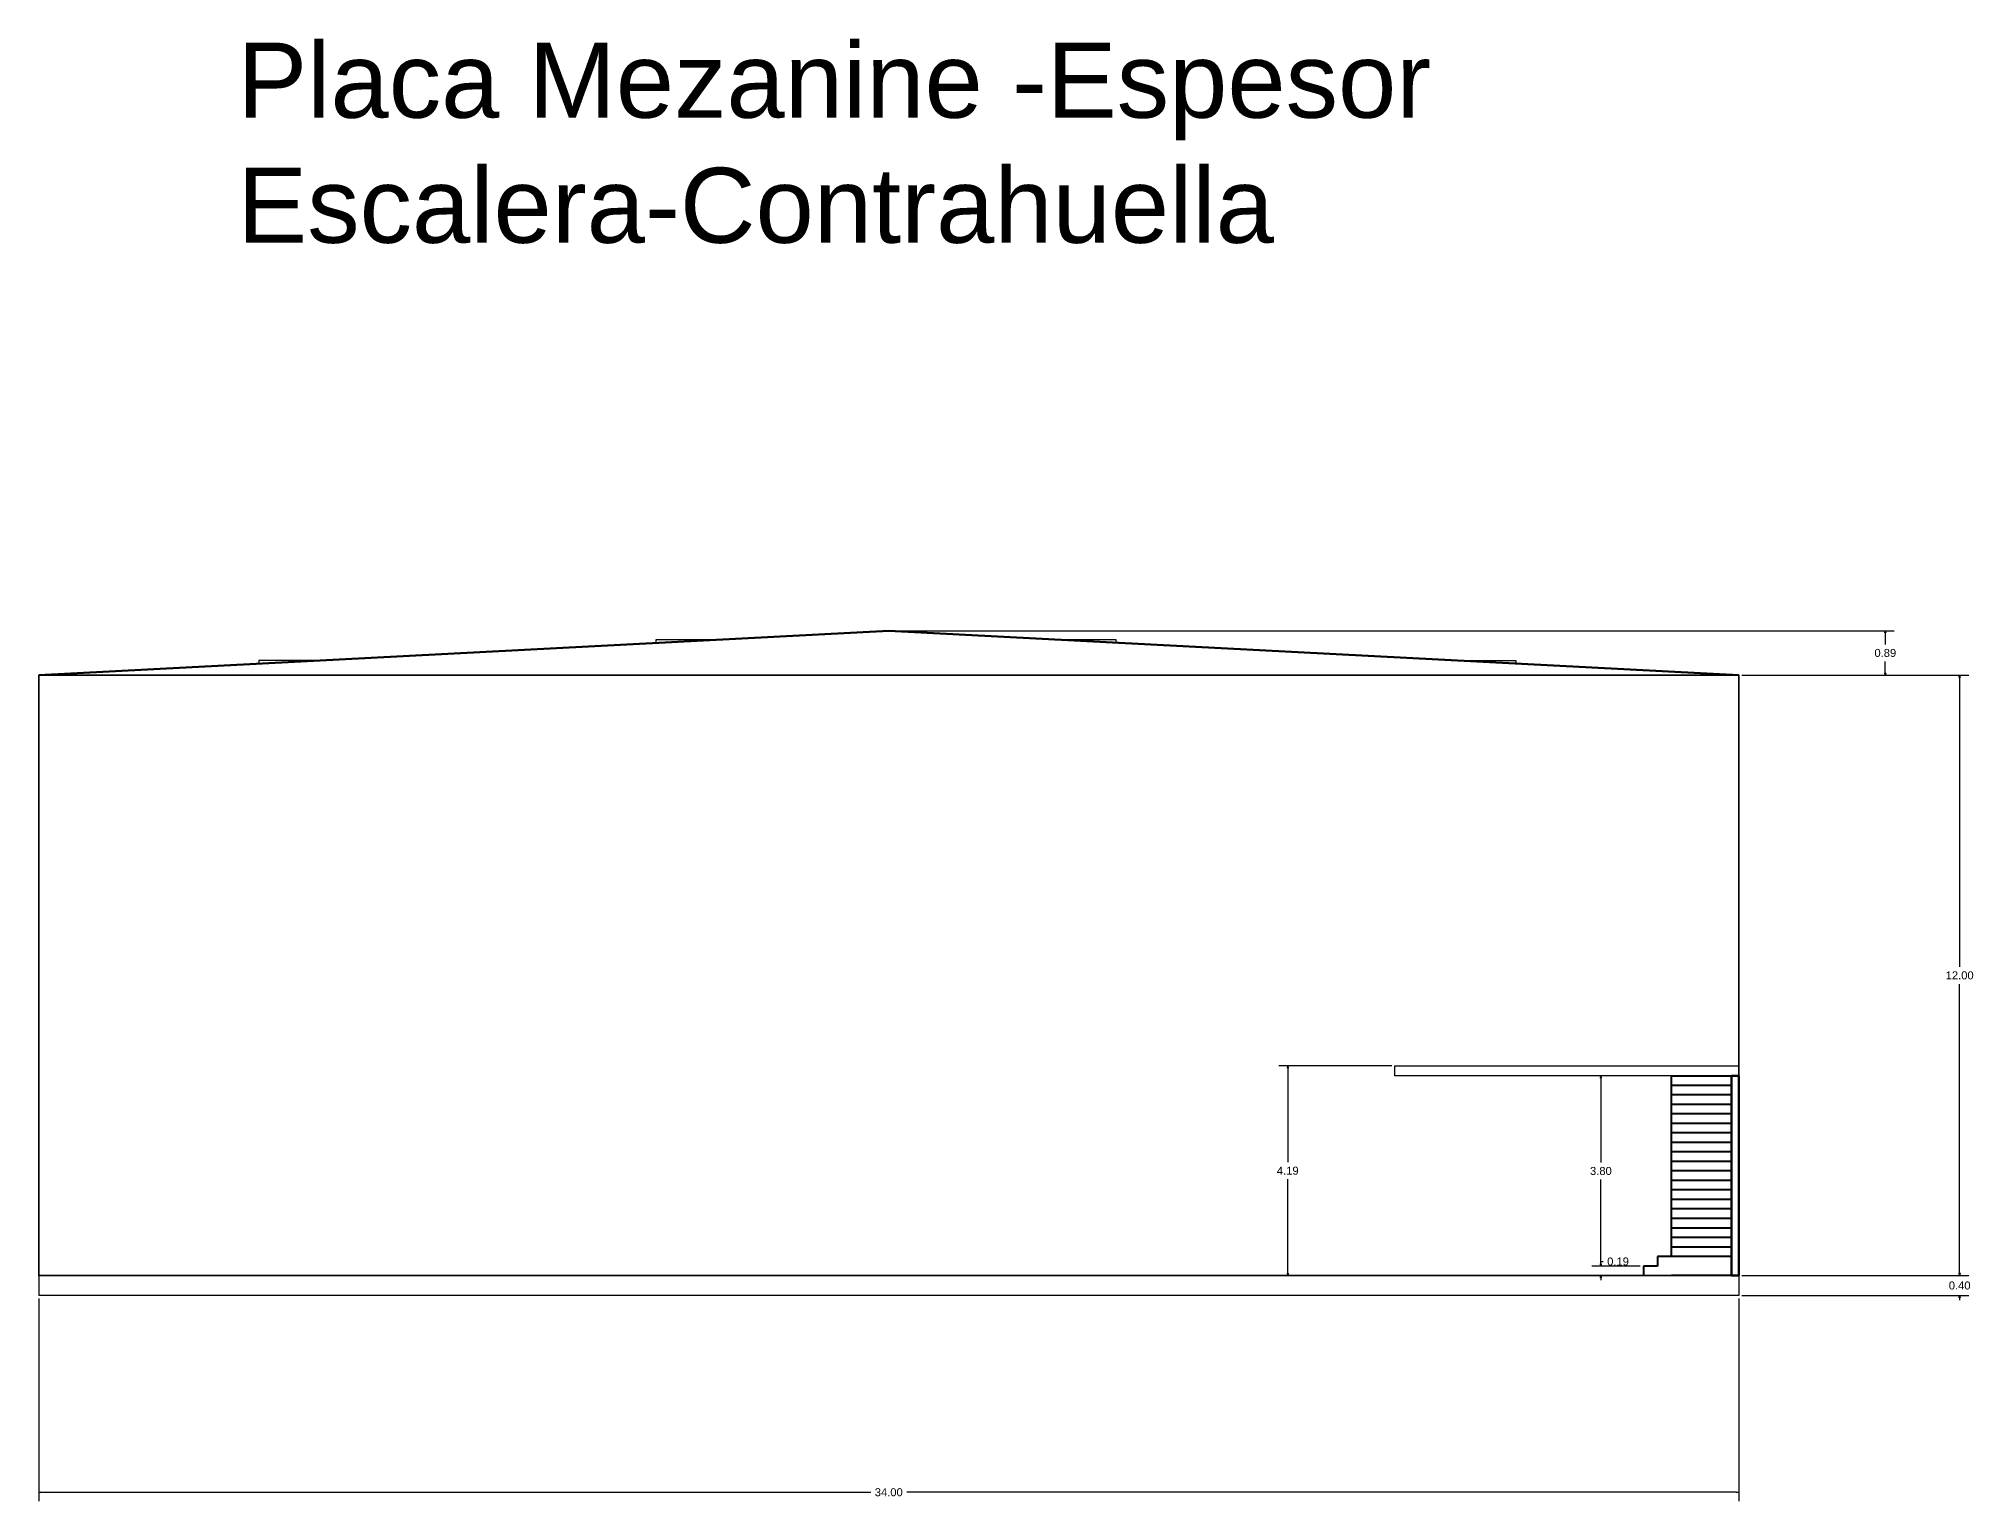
# Model space of a CAD drawing. Header units: metres. Extents: x -1 to 720, y -8 to 179.
# Drawn here: x 263.1 to 301.79, y 115.64 to 144.88 of the extents above; entities that cross this region are included whole.
import ezdxf

# ---------------------------------------------------------------- set-up
doc = ezdxf.new("R2010")
doc.units = ezdxf.units.M
doc.header["$PDMODE"] = 34
for name, color, linetype in [('0-Dimension', 9, 'Continuous'), ('E-AUXL', 7, 'Continuous'), ('S-FNDN', 7, 'Continuous'), ('S-PLAT', 7, 'Continuous')]:
    doc.layers.add(name, color=color, linetype=linetype)
for name, color, linetype, lineweight in [('A-FLOR', 252, 'Continuous', 35), ('A-ROOF', 226, 'Continuous', 53), ('A-WALL', 7, 'Continuous', 60), ('S-STRS', 4, 'Continuous', 40), ('S-WALL', 7, 'Continuous', 60)]:
    doc.layers.add(name, color=color, linetype=linetype, lineweight=lineweight)
doc.styles.get("Standard").update_dxf_attribs({"font": 'arial.ttf'})
doc.dimstyles.new('DAPC Standard', dxfattribs={"dimtxt": 0.3, "dimasz": 0.18, "dimexe": 0.18, "dimexo": 0.0625, "dimgap": 0.09, "dimtad": 0, "dimtih": 1, "dimtoh": 1, "dimzin": 0, "dimdsep": 46, "dimtxsty": 'Standard', "dimblk": 'CLOSEDBLANK', "dimcen": 0.09, "dimazin": 0, "dimtfac": 1, "dimtofl": 0, "dimtmove": 0, "dimatfit": 3, "dimfxl": 1, "dimtolj": 1, "dimtzin": 0, "dimarcsym": 0})

# ---------------------------------------------------------------- blocks, each defined once
blk = doc.blocks.new('_ClosedBlank')
at = {"color": 0, "linetype": 'ByBlock', "lineweight": -2}
for p, q in [((-1, 0.17), (0, 0)), ((-1, 0.17), (-1, -0.17)), ((0, 0), (-1, -0.17))]:
    blk.add_line(p, q, dxfattribs=at)
blk = doc.blocks.new('*D227')
at = {"layer": '0-Dimension', "color": 0, "lineweight": -2, "transparency": 16777216}
for p, q in [((280.164, 133.047), (300.21, 133.047)), ((300.03, 133.002), (300.03, 132.773)), ((300.03, 132.201), (300.03, 132.43)), ((297.164, 132.156), (300.21, 132.156))]:
    blk.add_line(p, q, dxfattribs=at)
at = {"layer": 'Defpoints', "color": 0, "transparency": 16777216}
for p in [(280.101, 133.047), (300.03, 133.047), (297.101, 132.156)]:
    blk.add_point(p, dxfattribs=at)
at = {"layer": '0-Dimension', "color": 0, "lineweight": -2, "transparency": 16777216, "xscale": 0.045, "yscale": 0.045, "zscale": 0.045}
for p, rotation in [((300.03, 133.047), 90), ((300.03, 132.156), 270)]:
    blk.add_blockref('_ClosedBlank', p, dxfattribs=dict(at, rotation=rotation))
at = {"layer": '0-Dimension', "color": 0, "transparency": 16777216, "insert": (300.03, 132.602), "char_height": 0.16, "attachment_point": 5}
blk.add_mtext('\\A1;0.89', dxfattribs=at)
blk = doc.blocks.new('*D228')
at = {"layer": '0-Dimension', "color": 0, "lineweight": -2, "transparency": 16777216}
for p, q in [((290.159, 124.346), (287.9, 124.346)), ((288.08, 124.301), (288.08, 122.423)), ((288.08, 120.201), (288.08, 122.079)), ((290.159, 120.156), (287.9, 120.156))]:
    blk.add_line(p, q, dxfattribs=at)
at = {"layer": 'Defpoints', "color": 0, "transparency": 16777216}
for p in [(290.221, 124.346), (288.08, 120.156), (290.221, 120.156)]:
    blk.add_point(p, dxfattribs=at)
at = {"layer": '0-Dimension', "color": 0, "lineweight": -2, "transparency": 16777216, "xscale": 0.045, "yscale": 0.045, "zscale": 0.045}
for p, rotation in [((288.08, 124.346), 90), ((288.08, 120.156), 270)]:
    blk.add_blockref('_ClosedBlank', p, dxfattribs=dict(at, rotation=rotation))
at = {"layer": '0-Dimension', "color": 0, "transparency": 16777216, "insert": (288.08, 122.251), "char_height": 0.16, "attachment_point": 5}
blk.add_mtext('\\A1;4.19', dxfattribs=at)
blk = doc.blocks.new('*D229')
at = {"layer": '0-Dimension', "color": 0, "lineweight": -2, "transparency": 16777216}
for p, q in [((295.129, 120.346), (294.162, 120.346)), ((294.342, 120.391), (294.342, 120.436)), ((294.342, 120.436), (294.387, 120.436)), ((295.129, 120.156), (294.162, 120.156)), ((294.342, 120.111), (294.342, 120.066))]:
    blk.add_line(p, q, dxfattribs=at)
at = {"layer": 'Defpoints', "color": 0, "transparency": 16777216}
for p in [(294.342, 120.346), (295.191, 120.346), (295.191, 120.156)]:
    blk.add_point(p, dxfattribs=at)
at = {"layer": '0-Dimension', "color": 0, "lineweight": -2, "transparency": 16777216, "xscale": 0.045, "yscale": 0.045, "zscale": 0.045}
for p, rotation in [((294.342, 120.346), 270), ((294.342, 120.156), 90)]:
    blk.add_blockref('_ClosedBlank', p, dxfattribs=dict(at, rotation=rotation))
at = {"layer": '0-Dimension', "color": 0, "transparency": 16777216, "insert": (294.685, 120.436), "char_height": 0.16, "attachment_point": 5}
blk.add_mtext('\\A1;0.19', dxfattribs=at)
blk = doc.blocks.new('*D230')
at = {"layer": '0-Dimension', "color": 0, "lineweight": -2, "transparency": 16777216}
for p, q in [((295.228, 124.146), (294.162, 124.146)), ((294.342, 124.101), (294.342, 122.418)), ((294.342, 120.391), (294.342, 122.074)), ((295.129, 120.346), (294.162, 120.346))]:
    blk.add_line(p, q, dxfattribs=at)
at = {"layer": 'Defpoints', "color": 0, "transparency": 16777216}
for p in [(294.342, 124.146), (295.29, 124.146), (295.191, 120.346)]:
    blk.add_point(p, dxfattribs=at)
at = {"layer": '0-Dimension', "color": 0, "lineweight": -2, "transparency": 16777216, "xscale": 0.045, "yscale": 0.045, "zscale": 0.045}
for p, rotation in [((294.342, 124.146), 90), ((294.342, 120.346), 270)]:
    blk.add_blockref('_ClosedBlank', p, dxfattribs=dict(at, rotation=rotation))
at = {"layer": '0-Dimension', "color": 0, "transparency": 16777216, "insert": (294.342, 122.246), "char_height": 0.16, "attachment_point": 5}
blk.add_mtext('\\A1;3.80', dxfattribs=at)
blk = doc.blocks.new('*D231')
at = {"layer": '0-Dimension', "color": 0, "lineweight": -2, "transparency": 16777216}
for p, q in [((263.101, 119.694), (263.101, 115.642)), ((297.101, 119.694), (297.101, 115.642)), ((263.146, 115.822), (279.742, 115.822)), ((297.056, 115.822), (280.461, 115.822))]:
    blk.add_line(p, q, dxfattribs=at)
at = {"layer": 'Defpoints', "color": 0, "transparency": 16777216}
for p in [(263.101, 119.756), (297.101, 119.756), (297.101, 115.822)]:
    blk.add_point(p, dxfattribs=at)
at = {"layer": '0-Dimension', "color": 0, "lineweight": -2, "transparency": 16777216, "xscale": 0.045, "yscale": 0.045, "zscale": 0.045, "rotation": 180}
blk.add_blockref('_ClosedBlank', (263.101, 115.822), dxfattribs=at)
at = {"layer": '0-Dimension', "color": 0, "lineweight": -2, "transparency": 16777216, "xscale": 0.045, "yscale": 0.045, "zscale": 0.045}
blk.add_blockref('_ClosedBlank', (297.101, 115.822), dxfattribs=at)
at = {"layer": '0-Dimension', "color": 0, "transparency": 16777216, "insert": (280.101, 115.822), "char_height": 0.16, "attachment_point": 5}
blk.add_mtext('\\A1;34.00', dxfattribs=at)
blk = doc.blocks.new('*D232')
at = {"layer": '0-Dimension', "color": 0, "lineweight": -2, "transparency": 16777216}
for p, q in [((297.164, 120.156), (301.697, 120.156)), ((301.517, 120.201), (301.517, 120.246)), ((297.164, 119.756), (301.697, 119.756)), ((301.517, 119.711), (301.517, 119.666))]:
    blk.add_line(p, q, dxfattribs=at)
at = {"layer": 'Defpoints', "color": 0, "transparency": 16777216}
for p in [(297.101, 120.156), (301.517, 120.156), (297.101, 119.756)]:
    blk.add_point(p, dxfattribs=at)
at = {"layer": '0-Dimension', "color": 0, "lineweight": -2, "transparency": 16777216, "xscale": 0.045, "yscale": 0.045, "zscale": 0.045}
for p, rotation in [((301.517, 120.156), 270), ((301.517, 119.756), 90)]:
    blk.add_blockref('_ClosedBlank', p, dxfattribs=dict(at, rotation=rotation))
at = {"layer": '0-Dimension', "color": 0, "transparency": 16777216, "insert": (301.517, 119.956), "char_height": 0.16, "attachment_point": 5}
blk.add_mtext('\\A1;0.40', dxfattribs=at)
blk = doc.blocks.new('*D233')
at = {"layer": '0-Dimension', "color": 0, "lineweight": -2, "transparency": 16777216}
for p, q in [((297.164, 132.156), (301.697, 132.156)), ((301.517, 132.111), (301.517, 126.328)), ((301.517, 120.201), (301.517, 125.984)), ((297.164, 120.156), (301.697, 120.156))]:
    blk.add_line(p, q, dxfattribs=at)
at = {"layer": 'Defpoints', "color": 0, "transparency": 16777216}
for p in [(297.101, 132.156), (301.517, 132.156), (297.101, 120.156)]:
    blk.add_point(p, dxfattribs=at)
at = {"layer": '0-Dimension', "color": 0, "lineweight": -2, "transparency": 16777216, "xscale": 0.045, "yscale": 0.045, "zscale": 0.045}
for p, rotation in [((301.517, 132.156), 90), ((301.517, 120.156), 270)]:
    blk.add_blockref('_ClosedBlank', p, dxfattribs=dict(at, rotation=rotation))
at = {"layer": '0-Dimension', "color": 0, "transparency": 16777216, "insert": (301.517, 126.156), "char_height": 0.16, "attachment_point": 5}
blk.add_mtext('\\A1;12.00', dxfattribs=at)

msp = doc.modelspace()

# ---------------------------------------------------------------- linework, layer by layer
msp.add_line((297.101, 120.156), (297.101, 124.146))
at = {"layer": 'A-FLOR'}
msp.add_lwpolyline([(263.101, 132.156), (263.101, 120.156), (297.101, 120.156), (297.101, 132.156)], close=True, dxfattribs=at)
at = {"layer": 'A-ROOF'}
for p, q in [((263.101, 132.156), (280.101, 133.047)), ((280.101, 133.047), (297.101, 132.156))]:
    msp.add_line(p, q, dxfattribs=at)
at = {"layer": 'E-AUXL'}
for p, q in [((276.64, 132.866), (275.44, 132.866)), ((275.44, 132.866), (275.44, 132.803)), ((283.44, 132.872), (284.64, 132.872)), ((284.64, 132.872), (284.64, 132.809)), ((268.701, 132.45), (267.501, 132.45)), ((267.501, 132.45), (267.501, 132.387)), ((268.64, 132.45), (268.64, 132.446)), ((291.44, 132.453), (292.64, 132.453)), ((292.64, 132.453), (292.64, 132.39)), ((268.64, 132.156), (276.64, 132.156))]:
    msp.add_line(p, q, dxfattribs=at)
for points in [[(267.501, 132.156), (263.101, 132.156), (268.701, 132.156)], [(283.44, 132.156), (276.64, 132.156), (284.64, 132.156), (291.44, 132.156)]]:
    msp.add_lwpolyline(points, dxfattribs=at)
at = {"layer": 'S-FNDN'}
for p, q in [((263.101, 120.156), (263.101, 119.756)), ((297.101, 120.156), (297.101, 119.756)), ((297.101, 119.756), (263.101, 119.756))]:
    msp.add_line(p, q, dxfattribs=at)
msp.add_lwpolyline([(263.101, 132.156), (263.101, 120.156), (297.101, 120.156), (297.101, 132.156)], dxfattribs=at)
at = {"layer": 'S-PLAT'}
for p, q in [((263.101, 132.156), (280.101, 133.047)), ((297.101, 132.156), (280.101, 133.047)), ((290.221, 124.146), (290.221, 124.346)), ((290.221, 124.346), (297.101, 124.346)), ((297.101, 124.346), (297.101, 124.146)), ((297.101, 124.146), (290.221, 124.146))]:
    msp.add_line(p, q, dxfattribs=at)
at = {"layer": 'S-STRS'}
for p, q in [((295.751, 120.536), (295.751, 124.146)), ((295.751, 124.146), (296.951, 124.146)), ((296.951, 123.956), (295.751, 123.956)), ((296.951, 124.146), (296.951, 123.956)), ((296.951, 123.956), (296.951, 123.766)), ((296.951, 123.766), (295.751, 123.766)), ((296.951, 123.576), (295.751, 123.576)), ((296.951, 123.766), (296.951, 123.576)), ((296.951, 123.576), (296.951, 123.386)), ((296.951, 123.386), (295.751, 123.386)), ((296.951, 123.196), (295.751, 123.196)), ((296.951, 123.386), (296.951, 123.196)), ((296.951, 123.196), (296.951, 123.006)), ((296.951, 123.006), (295.751, 123.006)), ((296.951, 122.816), (295.751, 122.816)), ((296.951, 123.006), (296.951, 122.816)), ((296.951, 122.816), (296.951, 122.626)), ((296.951, 122.626), (295.751, 122.626)), ((296.951, 122.436), (295.751, 122.436)), ((296.951, 122.626), (296.951, 122.436)), ((296.951, 122.436), (296.951, 122.436)), ((296.951, 122.436), (296.951, 122.246)), ((296.951, 122.246), (295.751, 122.246)), ((296.946, 122.056), (295.751, 122.056)), ((296.951, 122.246), (296.946, 122.056)), ((296.951, 122.056), (296.951, 121.866)), ((296.951, 121.866), (295.751, 121.866)), ((296.951, 121.676), (295.751, 121.676)), ((296.951, 121.486), (295.751, 121.486)), ((296.951, 121.866), (296.951, 121.676)), ((296.951, 121.676), (296.951, 121.486)), ((296.951, 121.486), (296.951, 121.296)), ((296.951, 121.296), (295.751, 121.296)), ((296.951, 121.106), (295.751, 121.106)), ((296.951, 121.296), (296.951, 121.106)), ((296.951, 121.106), (296.951, 120.916)), ((296.951, 120.916), (295.751, 120.916)), ((296.951, 120.726), (295.751, 120.726)), ((296.951, 120.916), (296.951, 120.726)), ((296.951, 120.726), (296.951, 120.536)), ((295.471, 120.346), (295.191, 120.346)), ((295.191, 120.346), (295.191, 120.156)), ((295.751, 120.536), (295.471, 120.536)), ((295.471, 120.536), (295.471, 120.346)), ((296.951, 120.536), (295.751, 120.536)), ((296.951, 120.536), (296.951, 120.536)), ((296.951, 120.536), (296.951, 120.346)), ((296.951, 120.156), (296.951, 120.346)), ((296.951, 120.156), (295.751, 120.156))]:
    msp.add_line(p, q, dxfattribs=at)
at = {"layer": 'S-WALL'}
for p, q in [((296.951, 120.156), (296.951, 124.146)), ((296.951, 124.146), (297.101, 124.146)), ((297.101, 124.146), (297.101, 120.156)), ((297.101, 120.156), (296.951, 120.156)), ((297.101, 120.156), (296.951, 120.156))]:
    msp.add_line(p, q, dxfattribs=at)

# ---------------------------------------------------------------- texts
at = {"layer": 'A-WALL', "insert": (267.074, 144.803), "char_height": 1.5, "attachment_point": 1}
msp.add_mtext_dynamic_manual_height_columns('Placa Mezanine -Espesor\\PEscalera-Contrahuella', width=28.01302, gutter_width=7.5, heights=[0], dxfattribs=at)

# ---------------------------------------------------------------- dimensions: what is measured, and where the dimension line sits
at = {"layer": '0-Dimension'}
for base, p1, p2, override, picture, middle in [((300.03, 133.047), (297.101, 132.156), (280.101, 133.047), {"dimtxt": 0.16, "dimasz": 0.045, "dimtmove": 1}, '*D227', (300.03, 132.602)), ((301.517, 132.156), (297.101, 120.156), (297.101, 132.156), {"dimtxt": 0.16, "dimasz": 0.045, "dimtmove": 1}, '*D233', (301.517, 126.156)), ((288.08, 120.156), (290.221, 124.346), (290.221, 120.156), {"dimtxt": 0.16, "dimasz": 0.045}, '*D228', (288.08, 122.251)), ((294.342, 124.146), (295.191, 120.346), (295.29, 124.146), {"dimtxt": 0.16, "dimasz": 0.045, "dimtmove": 1}, '*D230', (294.342, 122.246)), ((294.342, 120.346), (295.191, 120.156), (295.191, 120.346), {"dimtxt": 0.16, "dimasz": 0.045}, '*D229', (294.685, 120.436)), ((301.517, 120.156), (297.101, 119.756), (297.101, 120.156), {"dimtxt": 0.16, "dimasz": 0.045}, '*D232', (301.517, 119.956))]:
    dim = msp.add_linear_dim(base=base, p1=p1, p2=p2, angle=90, dimstyle='DAPC Standard', override=override, dxfattribs=at)
    dim.commit()
    dim.dimension.update_dxf_attribs({"geometry": picture, "text_midpoint": middle})
dim = msp.add_linear_dim(base=(297.101, 115.822), p1=(263.101, 119.756), p2=(297.101, 119.756), dimstyle='DAPC Standard', override={"dimtxt": 0.16, "dimasz": 0.045}, dxfattribs=at)
dim.commit()
dim.dimension.update_dxf_attribs({"geometry": '*D231', "text_midpoint": (280.101, 115.822)})

doc.saveas('drawing.dxf')
